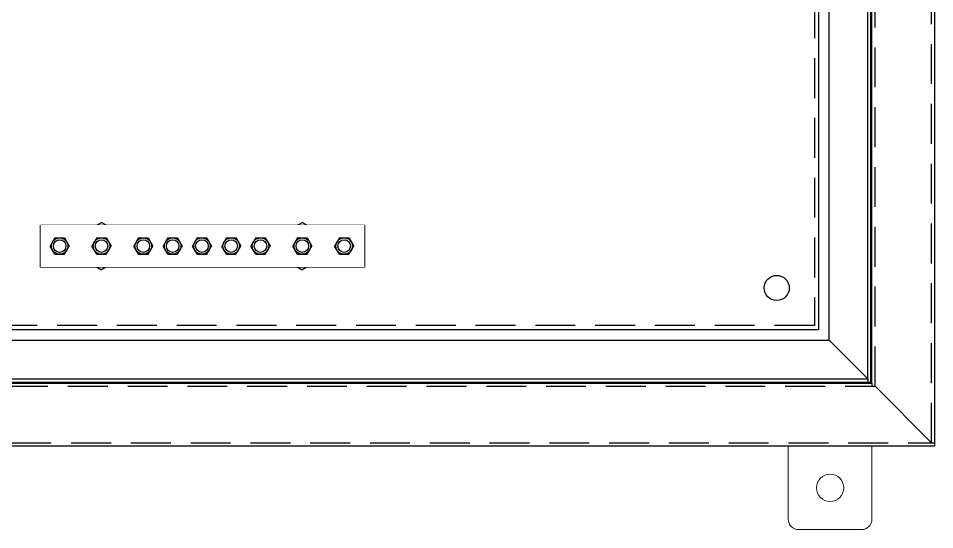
# Model space of a CAD drawing. Header units: millimetres. Extents: x -208796 to -83323, y 30910 to 103951.
# Drawn here: x -110520.8 to -110082.8, y 32579.6 to 32823.9 of the extents above; entities that cross this region are included whole.
import ezdxf

# ---------------------------------------------------------------- set-up
doc = ezdxf.new("R2010")
doc.units = ezdxf.units.MM
doc.header["$LTSCALE"] = 3
doc.set_wipeout_variables(frame=1)
doc.linetypes.add('HIDDEN', pattern=[9.525, 6.35, -3.175])
doc.layers.add('0 TĂNG CỨNG', color=7, linetype='Continuous', lineweight=15)
doc.layers.add('@.VISIBLE', color=7, linetype='Continuous')

# ---------------------------------------------------------------- blocks, each defined once
blk = doc.blocks.new('tai treo')
at = {"layer": '0 TĂNG CỨNG'}
blk.add_lwpolyline([(20, -20), (-20, -20), (-20, 15, -0.414214), (-15, 20), (15, 20, -0.414214), (20, 15)], format="xyb", close=True, dxfattribs=at)
blk.add_circle((0, 0), 6.5, dxfattribs=at)
blk = doc.blocks.new('*U184')
blk.add_lwpolyline([(3724.75, 1932.66), (3724.75, 1931.16), (3726.25, 1931.16), (3753.25, 1904.16), (3754.75, 1904.16)])
at = {"layer": '@.VISIBLE'}
for points in [[(3054.75, 1902.66), (3754.75, 1902.66), (3754.75, 2802.66), (3054.75, 2802.66)], [(3084.75, 1932.66), (3724.75, 1932.66), (3724.75, 2772.66), (3084.75, 2772.66)]]:
    blk.add_lwpolyline(points, close=True, dxfattribs=at)
at = {"layer": '@.VISIBLE', "linetype": 'HIDDEN'}
for points in [[(3056.25, 1904.16), (3753.25, 1904.16), (3753.25, 2801.16), (3056.25, 2801.16)], [(3083.25, 1931.16), (3726.25, 1931.16), (3726.25, 2774.16), (3083.25, 2774.16)]]:
    blk.add_lwpolyline(points, close=True, dxfattribs=at)
at = {"layer": '@.VISIBLE', "color": 6}
for points in [[(3085.25, 1933.16), (3724.25, 1933.16), (3724.25, 2772.16), (3085.25, 2772.16)], [(3086.75, 1934.66), (3722.75, 1934.66), (3722.75, 2770.66), (3086.75, 2770.66)], [(3105.25, 1953.16), (3704.25, 1953.16), (3704.25, 2752.16), (3105.25, 2752.16)]]:
    blk.add_lwpolyline(points, close=True, dxfattribs=at)
at = {"layer": '@.VISIBLE', "color": 151}
blk.add_lwpolyline([(3110.25, 2747.16), (3699.25, 2747.16), (3699.25, 1958.16), (3110.25, 1958.16)], close=True, dxfattribs=at)
at = {"layer": '@.VISIBLE', "color": 151, "linetype": 'HIDDEN'}
blk.add_lwpolyline([(3112.25, 2745.16), (3697.25, 2745.16), (3697.25, 1960.16), (3112.25, 1960.16)], close=True, dxfattribs=at)
at = {"layer": '@.VISIBLE', "color": 6}
blk.add_lwpolyline([(3704.25, 1953.16), (3722.75, 1934.66), (3722.75, 1933.16)], dxfattribs=at)
at = {"layer": '@.VISIBLE', "color": 151}
blk.add_circle((3679.25, 1978.16), 6, dxfattribs=at)
at = {"rotation": 180}
blk.add_blockref('tai treo', (3704.75, 1882.66), dxfattribs=at)
blk = doc.blocks.new('Hex Head Screw - 10 mm top')
at = {"color": 0, "linetype": 'Continuous'}
for p, q in [((-7.87, 4.55), (0, 9.09)), ((7.87, 4.55), (0, 9.09)), ((-7.87, -4.55), (-7.87, 4.55)), ((7.87, -4.55), (7.87, 4.55)), ((-7.87, -4.55), (0, -9.09)), ((7.87, -4.55), (0, -9.09))]:
    blk.add_line(p, q, dxfattribs=at)
blk.add_circle((0, 0), 7.87, dxfattribs=at)
blk = doc.blocks.new('Su 25')
at = {"color": 1, "linetype": 'Continuous'}
for p, q in [((-5.67, 9.82), (-11.34, 0)), ((-5.67, 9.82), (5.67, 9.82)), ((5.67, 9.82), (11.34, 0)), ((-5.67, -9.82), (-11.34, 0)), ((5.67, -9.82), (11.34, 0)), ((-5.67, -9.82), (5.67, -9.82))]:
    blk.add_line(p, q, dxfattribs=at)
at = {"color": 1}
for radius in [9.5, 9]:
    blk.add_circle((0, 0), radius, dxfattribs=at)
blk.add_circle((0, 0), 3)
at = {"xscale": 0.5, "yscale": 0.5, "zscale": 0.5}
blk.add_blockref('Hex Head Screw - 10 mm top', (0, 0), dxfattribs=at)
blk = doc.blocks.new('Nut')
blk.add_circle((0, 0), 3)
at = {"xscale": 0.5, "yscale": 0.5, "zscale": 0.5}
blk.add_blockref('Hex Head Screw - 10 mm top', (0, 0), dxfattribs=at)
blk = doc.blocks.new('*U219')
at = {"color": 7}
blk.add_lwpolyline([(154.76, 10), (154.76, -10), (0, -10), (0, 10)], close=True, dxfattribs=at)
at = {"rotation": 270}
for p in [(29.11, 0), (125.1, 0)]:
    blk.add_blockref('Su 25', p, dxfattribs=at)
at = {"color": 7}
blk.add_wipeout([(154.76, 10), (154.76, -10), (0, -10), (0, 10)], dxfattribs=at)
at = {"rotation": 270}
for p in [(9.1, 0), (29.1, 0), (49.1, 0), (63.1, 0), (77.1, 0), (91.1, 0), (105.1, 0), (125.1, 0), (145.1, 0)]:
    blk.add_blockref('Nut', p, dxfattribs=at)

msp = doc.modelspace()

# ---------------------------------------------------------------- block references
at = {"layer": '@.VISIBLE'}
msp.add_blockref('*U184', (-113837.54, 30716.96), dxfattribs=at)

# ---------------------------------------------------------------- next in the draw order: block references
msp.add_blockref('*U219', (-110510.16, 32715.12))

doc.saveas('drawing.dxf')
